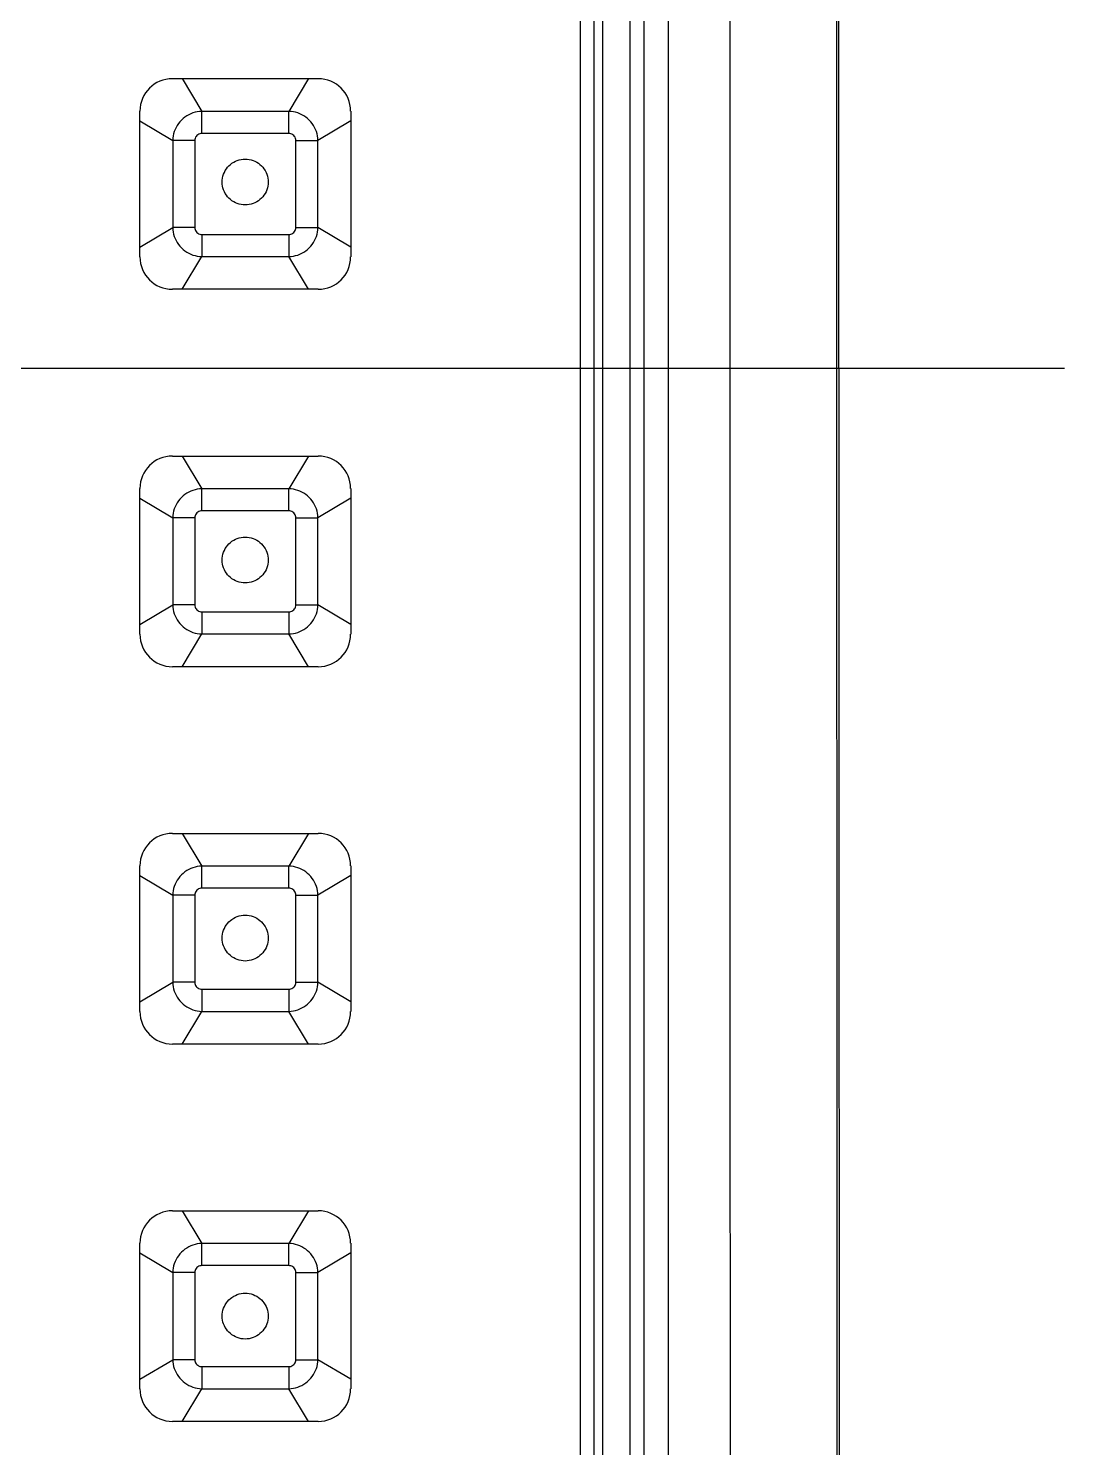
# Model space of a CAD drawing. Extents: x -7765 to -7345, y -606 to -12.
# Drawn here: x -7590.95 to -7586.4, y -333.74 to -327.5 of the extents above; entities that cross this region are included whole.
import ezdxf

# ---------------------------------------------------------------- set-up
doc = ezdxf.new("R2010")
doc.units = 0
doc.header["$LTSCALE"] = 7
doc.header["$MEASUREMENT"] = 0
doc.linetypes.add('CENTER', pattern=[2, 1.25, -0.25, 0.25, -0.25])
doc.layers.get('0').update_dxf_attribs({"color": 2, "linetype": 'CONTINUOUS'})
doc.layers.add('CL', color=1, linetype='CENTER')

msp = doc.modelspace()

# ---------------------------------------------------------------- linework, layer by layer
at = {"color": 7, "linetype": 'Continuous'}
for p, q in [((-7587.3918, -335.9492), (-7587.3984, -322.0455)), ((-7588.5317, -322.3154), (-7588.5317, -335.7154)), ((-7588.4717, -322.3154), (-7588.4717, -335.7154)), ((-7588.4317, -335.7154), (-7588.4317, -322.3154)), ((-7588.3117, -335.7154), (-7588.3117, -322.3154)), ((-7588.2517, -322.3154), (-7588.2517, -335.7154))]:
    msp.add_line(p, q, dxfattribs=at)
at = {"linetype": 'Continuous'}
for p, q in [((-7590.3217, -327.7243), (-7589.6817, -327.7243)), ((-7590.2792, -327.7243), (-7590.193, -327.8679)), ((-7589.7241, -327.7243), (-7589.8103, -327.8679)), ((-7590.4642, -328.5069), (-7590.4642, -327.8669)), ((-7590.193, -327.9649), (-7590.193, -327.8679)), ((-7589.8103, -327.8679), (-7590.193, -327.8679)), ((-7589.8103, -327.9649), (-7589.8103, -327.8679)), ((-7589.5391, -327.8669), (-7589.5391, -328.5069)), ((-7590.4642, -327.9093), (-7590.3206, -327.9955)), ((-7589.5391, -327.9093), (-7589.6827, -327.9955)), ((-7590.3206, -327.9955), (-7590.3206, -328.3782)), ((-7590.2236, -327.9955), (-7590.3206, -327.9955)), ((-7590.2236, -327.9955), (-7590.2236, -328.3782)), ((-7589.8103, -327.9649), (-7590.193, -327.9649)), ((-7589.7797, -328.3782), (-7589.7797, -327.9955)), ((-7589.7797, -327.9955), (-7589.6827, -327.9955)), ((-7589.6827, -328.3782), (-7589.6827, -327.9955)), ((-7590.4642, -328.4644), (-7590.3206, -328.3782)), ((-7590.2236, -328.3782), (-7590.3206, -328.3782)), ((-7590.193, -328.4088), (-7590.193, -328.5058)), ((-7590.193, -328.4088), (-7589.8103, -328.4088)), ((-7589.8103, -328.4088), (-7589.8103, -328.5058)), ((-7589.7797, -328.3782), (-7589.6827, -328.3782)), ((-7589.5391, -328.4644), (-7589.6827, -328.3782)), ((-7590.2792, -328.6494), (-7590.193, -328.5058)), ((-7590.193, -328.5058), (-7589.8103, -328.5058)), ((-7589.7241, -328.6494), (-7589.8103, -328.5058)), ((-7589.6817, -328.6494), (-7590.3217, -328.6494)), ((-7590.3217, -329.3815), (-7589.6817, -329.3815)), ((-7590.2792, -329.3815), (-7590.193, -329.5251)), ((-7589.7241, -329.3815), (-7589.8103, -329.5251)), ((-7590.4642, -330.164), (-7590.4642, -329.524)), ((-7590.193, -329.6221), (-7590.193, -329.5251)), ((-7589.8103, -329.5251), (-7590.193, -329.5251)), ((-7589.8103, -329.6221), (-7589.8103, -329.5251)), ((-7589.5391, -329.524), (-7589.5391, -330.164)), ((-7590.4642, -329.5665), (-7590.3206, -329.6526)), ((-7589.5391, -329.5665), (-7589.6827, -329.6526)), ((-7590.3206, -329.6526), (-7590.3206, -330.0354)), ((-7590.2236, -329.6526), (-7590.3206, -329.6526)), ((-7590.2236, -329.6526), (-7590.2236, -330.0354)), ((-7589.8103, -329.6221), (-7590.193, -329.6221)), ((-7589.7797, -330.0354), (-7589.7797, -329.6526)), ((-7589.7797, -329.6526), (-7589.6827, -329.6526)), ((-7589.6827, -330.0354), (-7589.6827, -329.6526)), ((-7590.4642, -330.1215), (-7590.3206, -330.0354)), ((-7590.2236, -330.0354), (-7590.3206, -330.0354)), ((-7589.7797, -330.0354), (-7589.6827, -330.0354)), ((-7589.5391, -330.1215), (-7589.6827, -330.0354)), ((-7590.193, -330.0659), (-7589.8103, -330.0659)), ((-7590.193, -330.0659), (-7590.193, -330.1629)), ((-7589.8103, -330.0659), (-7589.8103, -330.1629)), ((-7590.2792, -330.3065), (-7590.193, -330.1629)), ((-7590.193, -330.1629), (-7589.8103, -330.1629)), ((-7589.7241, -330.3065), (-7589.8103, -330.1629)), ((-7589.6817, -330.3065), (-7590.3217, -330.3065)), ((-7590.3217, -331.0386), (-7589.6817, -331.0386)), ((-7590.2792, -331.0386), (-7590.193, -331.1822)), ((-7589.7241, -331.0386), (-7589.8103, -331.1822)), ((-7590.4642, -331.8211), (-7590.4642, -331.1811)), ((-7590.4642, -331.2236), (-7590.3206, -331.3098)), ((-7589.8103, -331.1822), (-7590.193, -331.1822)), ((-7590.193, -331.2792), (-7590.193, -331.1822)), ((-7589.8103, -331.2792), (-7589.8103, -331.1822)), ((-7589.5391, -331.2236), (-7589.6827, -331.3098)), ((-7589.5391, -331.1811), (-7589.5391, -331.8211)), ((-7589.8103, -331.2792), (-7590.193, -331.2792)), ((-7590.3206, -331.3098), (-7590.3206, -331.6925)), ((-7590.2236, -331.3098), (-7590.3206, -331.3098)), ((-7590.2236, -331.3098), (-7590.2236, -331.6925)), ((-7589.7797, -331.6925), (-7589.7797, -331.3098)), ((-7589.7797, -331.3098), (-7589.6827, -331.3098)), ((-7589.6827, -331.6925), (-7589.6827, -331.3098)), ((-7590.4642, -331.7786), (-7590.3206, -331.6925)), ((-7590.2236, -331.6925), (-7590.3206, -331.6925)), ((-7590.193, -331.7231), (-7590.193, -331.8201)), ((-7590.193, -331.7231), (-7589.8103, -331.7231)), ((-7589.8103, -331.7231), (-7589.8103, -331.8201)), ((-7589.7797, -331.6925), (-7589.6827, -331.6925)), ((-7589.5391, -331.7786), (-7589.6827, -331.6925)), ((-7590.2792, -331.9637), (-7590.193, -331.8201)), ((-7590.193, -331.8201), (-7589.8103, -331.8201)), ((-7589.7241, -331.9637), (-7589.8103, -331.8201)), ((-7589.6817, -331.9637), (-7590.3217, -331.9637)), ((-7590.3217, -332.6958), (-7589.6817, -332.6958)), ((-7590.2792, -332.6958), (-7590.193, -332.8393)), ((-7589.7241, -332.6958), (-7589.8103, -332.8393)), ((-7590.4642, -333.4783), (-7590.4642, -332.8383)), ((-7590.193, -332.9364), (-7590.193, -332.8393)), ((-7589.8103, -332.8393), (-7590.193, -332.8393)), ((-7589.8103, -332.9364), (-7589.8103, -332.8393)), ((-7589.5391, -332.8383), (-7589.5391, -333.4783)), ((-7590.4642, -332.8808), (-7590.3206, -332.9669)), ((-7589.5391, -332.8808), (-7589.6827, -332.9669)), ((-7590.3206, -332.9669), (-7590.3206, -333.3496)), ((-7590.2236, -332.9669), (-7590.3206, -332.9669)), ((-7590.2236, -332.9669), (-7590.2236, -333.3496)), ((-7589.8103, -332.9364), (-7590.193, -332.9364)), ((-7589.7797, -333.3496), (-7589.7797, -332.9669)), ((-7589.7797, -332.9669), (-7589.6827, -332.9669)), ((-7589.6827, -333.3496), (-7589.6827, -332.9669)), ((-7590.4642, -333.4358), (-7590.3206, -333.3496)), ((-7590.2236, -333.3496), (-7590.3206, -333.3496)), ((-7589.7797, -333.3496), (-7589.6827, -333.3496)), ((-7589.5391, -333.4358), (-7589.6827, -333.3496)), ((-7590.193, -333.3802), (-7590.193, -333.4772)), ((-7590.193, -333.3802), (-7589.8103, -333.3802)), ((-7589.8103, -333.3802), (-7589.8103, -333.4772)), ((-7590.2792, -333.6208), (-7590.193, -333.4772)), ((-7590.193, -333.4772), (-7589.8103, -333.4772)), ((-7589.7241, -333.6208), (-7589.8103, -333.4772)), ((-7589.6817, -333.6208), (-7590.3217, -333.6208))]:
    msp.add_line(p, q, dxfattribs=at)
for centre, start, end in [((-7590.3217, -327.8669), 90, 180), ((-7589.6817, -327.8669), 0, 90), ((-7590.3217, -328.5069), 180, 270), ((-7589.6817, -328.5069), 270, 0), ((-7590.3217, -329.524), 90, 180), ((-7589.6817, -329.524), 0, 90), ((-7590.3217, -330.164), 180, 270), ((-7589.6817, -330.164), 270, 0), ((-7590.3217, -331.1811), 90, 180), ((-7589.6817, -331.1811), 0, 90), ((-7590.3217, -331.8211), 180, 270), ((-7589.6817, -331.8211), 270, 0), ((-7590.3217, -332.8383), 90, 180), ((-7589.6817, -332.8383), 0, 90), ((-7590.3217, -333.4783), 180, 270), ((-7589.6817, -333.4783), 270, 0)]:
    msp.add_arc(centre, 0.1425, start, end, dxfattribs=at)
at = {"color": 7, "linetype": 'Continuous'}
for points, start_tangent, end_tangent in [([(-7587.8757, -322.0364), (-7587.875, -325.5358), (-7587.8742, -329.1486), (-7587.8735, -332.7412), (-7587.8728, -336.1336)], (0.000227, -1), (0.000253, -1)), ([(-7587.4017, -335.9485), (-7587.4024, -334.0846), (-7587.4031, -332.1585), (-7587.4038, -330.3084), (-7587.4044, -328.6265), (-7587.405, -327.0315), (-7587.4056, -325.3451), (-7587.4063, -323.6534), (-7587.407, -322.0449)], (-0.000385, 1), (-0.000443, 1)), ([(-7588.144, -322.3154), (-7588.1447, -326.9243), (-7588.1453, -331.3909), (-7588.146, -335.7154)], (-0.000154, -1), (-0.000175, -1))]:
    msp.add_spline(points, degree=3, dxfattribs=dict(at, start_tangent=start_tangent, end_tangent=end_tangent))
at = {"linetype": 'Continuous'}
for points, start_tangent, end_tangent in [([(-7590.193, -327.8679), (-7590.2316, -327.875), (-7590.2668, -327.8935), (-7590.2951, -327.9217), (-7590.3135, -327.9569), (-7590.3206, -327.9955)], (-0.99963, -0.027186), (-0.026957, -0.999637)), ([(-7589.6827, -327.9955), (-7589.6898, -327.9569), (-7589.7083, -327.9217), (-7589.7365, -327.8935), (-7589.7717, -327.875), (-7589.8103, -327.8679)], (-0.027186, 0.99963), (-0.999637, 0.026957)), ([(-7590.193, -327.9649), (-7590.202, -327.9664), (-7590.2107, -327.9708), (-7590.2177, -327.9778), (-7590.2221, -327.9864), (-7590.2236, -327.9955)], (-1, -0.000016), (0.000439, -1)), ([(-7589.7797, -327.9955), (-7589.7812, -327.9865), (-7589.7856, -327.9778), (-7589.7926, -327.9708), (-7589.8012, -327.9664), (-7589.8103, -327.9649)], (-0.000016, 1), (-1, -0.000439)), ([(-7590.1031, -328.1783), (-7590.0971, -328.1439), (-7590.0796, -328.1137), (-7590.0528, -328.0912), (-7590.0198, -328.0792), (-7589.9847, -328.0792), (-7589.9518, -328.0912), (-7589.925, -328.1137), (-7589.9075, -328.1439), (-7589.9014, -328.1783)], (0, 1), (0, -1)), ([(-7589.9014, -328.1783), (-7589.9075, -328.2127), (-7589.925, -328.2429), (-7589.9518, -328.2654), (-7589.9847, -328.2774), (-7590.0198, -328.2774), (-7590.0528, -328.2654), (-7590.0796, -328.2429), (-7590.0971, -328.2127), (-7590.1031, -328.1783)], (0, -1), (0, 1)), ([(-7590.3206, -328.3782), (-7590.3135, -328.4168), (-7590.2951, -328.452), (-7590.2668, -328.4803), (-7590.2316, -328.4987), (-7590.193, -328.5058)], (0.027186, -0.99963), (0.999637, -0.026957)), ([(-7590.2236, -328.3782), (-7590.2221, -328.3872), (-7590.2177, -328.3959), (-7590.2107, -328.4029), (-7590.2021, -328.4073), (-7590.193, -328.4088)], (0.000016, -1), (1, 0.000439)), ([(-7589.8103, -328.4088), (-7589.8013, -328.4074), (-7589.7926, -328.4029), (-7589.7856, -328.3959), (-7589.7812, -328.3873), (-7589.7797, -328.3782)], (1, 0.000016), (-0.000439, 1)), ([(-7589.8103, -328.5058), (-7589.7717, -328.4987), (-7589.7365, -328.4803), (-7589.7083, -328.452), (-7589.6898, -328.4168), (-7589.6827, -328.3782)], (0.99963, 0.027186), (0.026957, 0.999637)), ([(-7590.193, -329.5251), (-7590.2316, -329.5321), (-7590.2668, -329.5506), (-7590.2951, -329.5788), (-7590.3135, -329.614), (-7590.3206, -329.6526)], (-0.99963, -0.027186), (-0.026957, -0.999637)), ([(-7589.6827, -329.6526), (-7589.6898, -329.614), (-7589.7083, -329.5788), (-7589.7365, -329.5506), (-7589.7717, -329.5321), (-7589.8103, -329.5251)], (-0.027186, 0.99963), (-0.999637, 0.026957)), ([(-7590.193, -329.6221), (-7590.202, -329.6235), (-7590.2107, -329.6279), (-7590.2177, -329.6349), (-7590.2221, -329.6436), (-7590.2236, -329.6526)], (-1, -0.000016), (0.000439, -1)), ([(-7589.7797, -329.6526), (-7589.7812, -329.6436), (-7589.7856, -329.635), (-7589.7926, -329.6279), (-7589.8012, -329.6235), (-7589.8103, -329.6221)], (-0.000016, 1), (-1, -0.000439)), ([(-7590.1031, -329.8383), (-7590.0971, -329.8039), (-7590.0796, -329.7737), (-7590.0528, -329.7512), (-7590.0198, -329.7392), (-7589.9847, -329.7392), (-7589.9518, -329.7512), (-7589.925, -329.7737), (-7589.9075, -329.8039), (-7589.9014, -329.8383)], (0, 1), (0, -1)), ([(-7589.9014, -329.8383), (-7589.9075, -329.8727), (-7589.925, -329.9029), (-7589.9518, -329.9254), (-7589.9847, -329.9374), (-7590.0198, -329.9374), (-7590.0528, -329.9254), (-7590.0796, -329.9029), (-7590.0971, -329.8727), (-7590.1031, -329.8383)], (0, -1), (0, 1)), ([(-7590.3206, -330.0354), (-7590.3135, -330.074), (-7590.2951, -330.1092), (-7590.2668, -330.1374), (-7590.2316, -330.1559), (-7590.193, -330.1629)], (0.027186, -0.99963), (0.999637, -0.026957)), ([(-7590.2236, -330.0354), (-7590.2221, -330.0444), (-7590.2177, -330.053), (-7590.2107, -330.0601), (-7590.2021, -330.0645), (-7590.193, -330.0659)], (0.000016, -1), (1, 0.000439)), ([(-7589.8103, -330.1629), (-7589.7717, -330.1559), (-7589.7365, -330.1374), (-7589.7083, -330.1092), (-7589.6898, -330.074), (-7589.6827, -330.0354)], (0.99963, 0.027186), (0.026957, 0.999637)), ([(-7589.8103, -330.0659), (-7589.8013, -330.0645), (-7589.7926, -330.0601), (-7589.7856, -330.0531), (-7589.7812, -330.0444), (-7589.7797, -330.0354)], (1, 0.000016), (-0.000439, 1)), ([(-7590.193, -331.1822), (-7590.2316, -331.1893), (-7590.2668, -331.2077), (-7590.2951, -331.236), (-7590.3135, -331.2712), (-7590.3206, -331.3098)], (-0.99963, -0.027186), (-0.026957, -0.999637)), ([(-7589.6827, -331.3098), (-7589.6898, -331.2712), (-7589.7083, -331.236), (-7589.7365, -331.2077), (-7589.7717, -331.1893), (-7589.8103, -331.1822)], (-0.027186, 0.99963), (-0.999637, 0.026957)), ([(-7590.193, -331.2792), (-7590.202, -331.2806), (-7590.2107, -331.285), (-7590.2177, -331.2921), (-7590.2221, -331.3007), (-7590.2236, -331.3098)], (-1, -0.000016), (0.000439, -1)), ([(-7589.7797, -331.3098), (-7589.7812, -331.3008), (-7589.7856, -331.2921), (-7589.7926, -331.2851), (-7589.8012, -331.2807), (-7589.8103, -331.2792)], (-0.000016, 1), (-1, -0.000439)), ([(-7590.1031, -331.4983), (-7590.0971, -331.4639), (-7590.0796, -331.4337), (-7590.0528, -331.4112), (-7590.0198, -331.3992), (-7589.9847, -331.3992), (-7589.9518, -331.4112), (-7589.925, -331.4337), (-7589.9075, -331.4639), (-7589.9014, -331.4983)], (0, 1), (0, -1)), ([(-7589.9014, -331.4983), (-7589.9075, -331.5327), (-7589.925, -331.5629), (-7589.9518, -331.5854), (-7589.9847, -331.5974), (-7590.0198, -331.5974), (-7590.0528, -331.5854), (-7590.0796, -331.5629), (-7590.0971, -331.5327), (-7590.1031, -331.4983)], (0, -1), (0, 1)), ([(-7590.3206, -331.6925), (-7590.3135, -331.7311), (-7590.2951, -331.7663), (-7590.2668, -331.7945), (-7590.2316, -331.813), (-7590.193, -331.8201)], (0.027186, -0.99963), (0.999637, -0.026957)), ([(-7590.2236, -331.6925), (-7590.2221, -331.7015), (-7590.2177, -331.7102), (-7590.2107, -331.7172), (-7590.2021, -331.7216), (-7590.193, -331.7231)], (0.000016, -1), (1, 0.000439)), ([(-7589.8103, -331.7231), (-7589.8013, -331.7216), (-7589.7926, -331.7172), (-7589.7856, -331.7102), (-7589.7812, -331.7016), (-7589.7797, -331.6925)], (1, 0.000016), (-0.000439, 1)), ([(-7589.8103, -331.8201), (-7589.7717, -331.813), (-7589.7365, -331.7945), (-7589.7083, -331.7663), (-7589.6898, -331.7311), (-7589.6827, -331.6925)], (0.99963, 0.027186), (0.026957, 0.999637)), ([(-7590.193, -332.8393), (-7590.2316, -332.8464), (-7590.2668, -332.8649), (-7590.2951, -332.8931), (-7590.3135, -332.9283), (-7590.3206, -332.9669)], (-0.99963, -0.027186), (-0.026957, -0.999637)), ([(-7589.6827, -332.9669), (-7589.6898, -332.9283), (-7589.7083, -332.8931), (-7589.7365, -332.8649), (-7589.7717, -332.8464), (-7589.8103, -332.8393)], (-0.027186, 0.99963), (-0.999637, 0.026957)), ([(-7590.193, -332.9364), (-7590.202, -332.9378), (-7590.2107, -332.9422), (-7590.2177, -332.9492), (-7590.2221, -332.9579), (-7590.2236, -332.9669)], (-1, -0.000016), (0.000439, -1)), ([(-7589.7797, -332.9669), (-7589.7812, -332.9579), (-7589.7856, -332.9492), (-7589.7926, -332.9422), (-7589.8012, -332.9378), (-7589.8103, -332.9364)], (-0.000016, 1), (-1, -0.000439)), ([(-7590.1031, -333.1583), (-7590.0971, -333.1239), (-7590.0796, -333.0937), (-7590.0528, -333.0712), (-7590.0198, -333.0592), (-7589.9847, -333.0592), (-7589.9518, -333.0712), (-7589.925, -333.0937), (-7589.9075, -333.1239), (-7589.9014, -333.1583)], (0, 1), (0, -1)), ([(-7589.9014, -333.1583), (-7589.9075, -333.1927), (-7589.925, -333.2229), (-7589.9518, -333.2454), (-7589.9847, -333.2574), (-7590.0198, -333.2574), (-7590.0528, -333.2454), (-7590.0796, -333.2229), (-7590.0971, -333.1927), (-7590.1031, -333.1583)], (0, -1), (0, 1)), ([(-7590.3206, -333.3496), (-7590.3135, -333.3883), (-7590.2951, -333.4234), (-7590.2668, -333.4517), (-7590.2316, -333.4702), (-7590.193, -333.4772)], (0.027186, -0.99963), (0.999637, -0.026957)), ([(-7590.2236, -333.3496), (-7590.2221, -333.3587), (-7590.2177, -333.3673), (-7590.2107, -333.3743), (-7590.2021, -333.3788), (-7590.193, -333.3802)], (0.000016, -1), (1, 0.000439)), ([(-7589.8103, -333.3802), (-7589.8013, -333.3788), (-7589.7926, -333.3744), (-7589.7856, -333.3674), (-7589.7812, -333.3587), (-7589.7797, -333.3496)], (1, 0.000016), (-0.000439, 1)), ([(-7589.8103, -333.4772), (-7589.7717, -333.4702), (-7589.7365, -333.4517), (-7589.7083, -333.4235), (-7589.6898, -333.3883), (-7589.6827, -333.3496)], (0.99963, 0.027186), (0.026957, 0.999637))]:
    msp.add_spline(points, degree=3, dxfattribs=dict(at, start_tangent=start_tangent, end_tangent=end_tangent))
at = {"layer": 'CL'}
msp.add_line((-7586.4042, -328.9974), (-7601.3082, -328.9974), dxfattribs=at)

doc.saveas('drawing.dxf')
